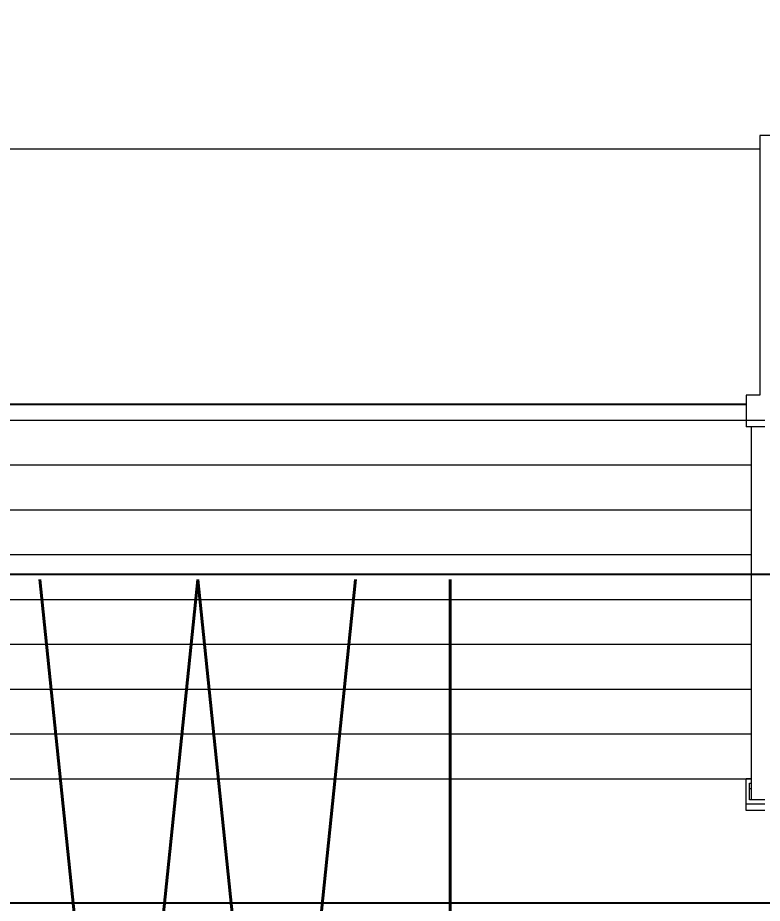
# Model space of a CAD drawing. Extents: x 27938 to 1042331, y -235042 to 1535213.
# Drawn here: x 690015.6 to 690355.2, y 518540.2 to 518944.2 of the extents above; entities that cross this region are included whole.
import ezdxf

# ---------------------------------------------------------------- set-up
doc = ezdxf.new("R2010")
doc.units = 0
doc.header["$LTSCALE"] = 1000
doc.header["$MEASUREMENT"] = 0
doc.layers.add('DIM_污水', color=3, linetype='Continuous')
doc.layers.add('看线', color=251, linetype='Continuous')
doc.layers.add('平面-空调预留孔', color=173, linetype='Continuous', lineweight=15)
doc.styles.add('_TWT_SERIAL', font='simplex.shx', dxfattribs={"width": 0.6, "oblique": 10, "height": 3, "bigfont": 'aadri.shx'})

# ---------------------------------------------------------------- blocks, each defined once
blk = doc.blocks.new('gdgdgdrgdfsfs')
at = {"layer": '平面-空调预留孔', "color": 0}
for p, q in [((701373.32, 763967.56), (701455.02, 763967.56)), ((701455.02, 763967.56), (701455.02, 763849.22)), ((703030.02, 763961.62), (701455.02, 763961.62)), ((701455.02, 763849.22), (701461.18, 763849.22)), ((701461.18, 763849.22), (701461.18, 763834.7)), ((703023.86, 763845.19), (701461.18, 763845.19)), ((703023.86, 763844.89), (701461.18, 763844.89)), ((701461.18, 763837.76), (701452.7, 763837.76)), ((703023.86, 763837.79), (701461.18, 763837.79)), ((701452.7, 763834.7), (701461.18, 763834.7)), ((701458.87, 763834.7), (701458.87, 763664.59)), ((703026.17, 763817.33), (701458.87, 763817.33)), ((703026.17, 763796.87), (701458.87, 763796.87)), ((703026.17, 763776.42), (701458.87, 763776.42)), ((703026.17, 763755.96), (701458.87, 763755.96)), ((703026.17, 763735.5), (701458.87, 763735.5)), ((703026.17, 763715.04), (701458.87, 763715.04)), ((703026.17, 763694.59), (701458.87, 763694.59)), ((701458.87, 763674.13), (701461.18, 763674.13)), ((703026.17, 763674.13), (701458.87, 763674.13)), ((701459.64, 763672.22), (701458.87, 763672.22)), ((701459.64, 763664.59), (701459.64, 763672.22)), ((701461.18, 763659.61), (701461.18, 763674.13)), ((701459.64, 763669.66), (701458.87, 763669.66)), ((701452.7, 763664.59), (701459.64, 763664.59)), ((701461.18, 763662.68), (701452.7, 763662.68)), ((701452.7, 763659.61), (701461.18, 763659.61))]:
    blk.add_line(p, q, dxfattribs=at)

msp = doc.modelspace()

# ---------------------------------------------------------------- linework, layer by layer
at = {"layer": '看线', "color": 8}
msp.add_lwpolyline([(684766.59, 520340.45), (684766.59, 518690.45), (704466.56, 518690.45), (704466.56, 520190.45), (706816.58, 520190.45)], dxfattribs=at)
at = {"layer": '看线', "color": 8, "ltscale": 0.5}
msp.add_lwpolyline([(688566.58, 518690.45), (688566.58, 518540.44), (690566.58, 518540.44), (690566.58, 518690.45)], dxfattribs=at)

# ---------------------------------------------------------------- block references
at = {"layer": '平面-空调预留孔', "color": 8, "xscale": -1}
msp.add_blockref('gdgdgdrgdfsfs', (1391809.1, -245077.12), dxfattribs=at)

# ---------------------------------------------------------------- texts
at = {"layer": 'DIM_污水', "color": 7, "style": '_TWT_SERIAL', "width": 0.48}
msp.add_text('WL-3', height=350, dxfattribs=at).set_placement((690011.32, 518337.92))

doc.saveas('drawing.dxf')
